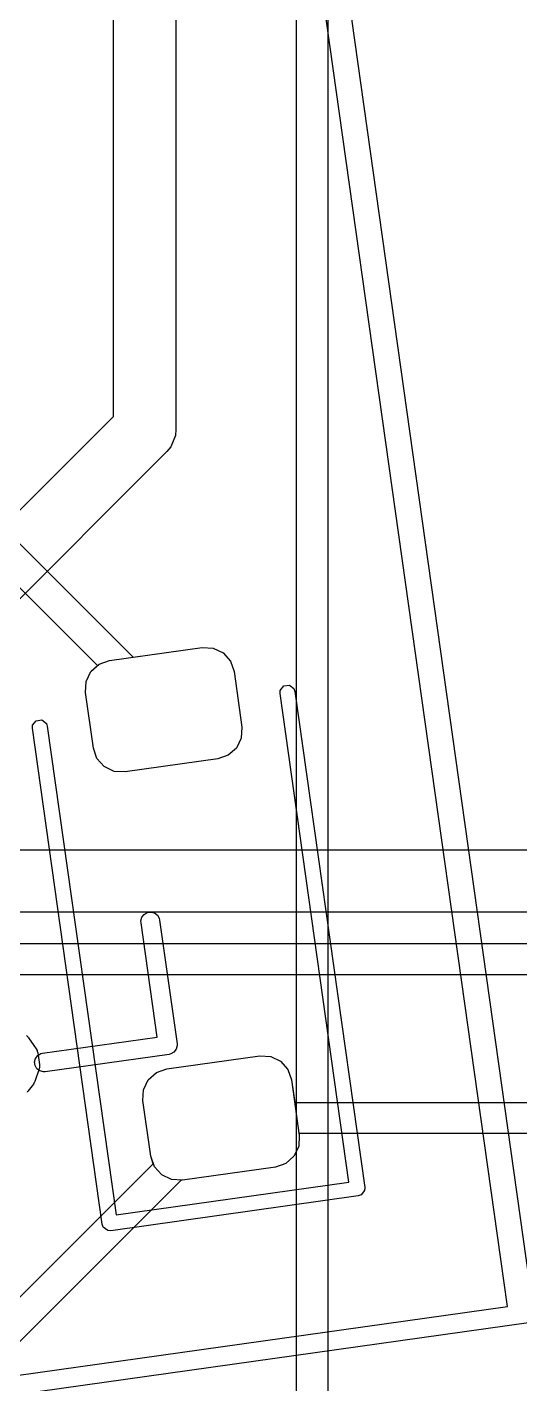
# Model space of a CAD drawing. Header units: millimetres. Extents: x 14 to 286, y -133 to -45.
# Drawn here: x 215.35 to 219.29, y -86.49 to -75.63 of the extents above; entities that cross this region are included whole.
import ezdxf

# ---------------------------------------------------------------- set-up
doc = ezdxf.new("R2010")
doc.units = ezdxf.units.MM
for name, color, linetype, true_color in [('B.Cu', 153, 'CONTINUOUS', 0x4d7fc4), ('F.Cu', 13, 'CONTINUOUS', 0xc83434), ('F.Mask', 201, 'CONTINUOUS', 0xd864ff), ('F.Paste', 253, 'CONTINUOUS', 0xb4a09a), ('F.Silkscreen', 41, 'CONTINUOUS', 0xf2eda1), ('User.Drawings', 9, 'CONTINUOUS', 0xc2c2c2)]:
    doc.layers.add(name, color=color, linetype=linetype, true_color=true_color)

msp = doc.modelspace()

# ---------------------------------------------------------------- linework, layer by layer
at = {"layer": 'B.Cu', "linetype": 'CONTINUOUS'}
for p, q in [((216.0386, -78.748746), (216.0386, -71.0686)), ((216.5386, -71.366033), (216.5386, -78.8523)), ((217.5021, -91.1217), (217.5021, -75.424676)), ((217.7521, -75.3729), (217.7521, -91.112962)), ((213.59127, -81.196075), (216.0386, -78.748746)), ((216.533797, -78.901072), (216.496468, -78.991192)), ((216.5386, -78.8523), (216.533797, -78.901062)), ((216.533797, -78.901062), (216.533797, -78.901072)), ((216.465377, -79.029077), (214.007153, -81.4873)), ((216.496468, -78.991192), (216.465377, -79.029077))]:
    msp.add_line(p, q, dxfattribs=at)
at = {"layer": 'F.Cu', "linetype": 'CONTINUOUS'}
for p, q in [((215.184288, -79.663212), (216.196924, -80.675848)), ((215.910606, -80.743082), (215.044124, -79.8766)), ((216.196924, -80.675848), (216.749087, -80.598247)), ((216.749087, -80.598247), (216.836736, -80.603224)), ((216.836736, -80.603224), (216.915809, -80.641365)), ((216.915809, -80.641365), (216.974267, -80.706861)), ((215.819866, -80.869102), (215.858007, -80.790029)), ((215.858007, -80.790029), (215.910606, -80.743082)), ((216.974267, -80.706861), (217.003211, -80.789744)), ((217.003211, -80.789744), (217.065839, -81.235364)), ((215.814889, -80.956752), (215.819866, -80.869102)), ((215.877517, -81.402372), (215.814889, -80.956752)), ((217.060862, -81.323014), (217.022721, -81.402087)), ((217.065839, -81.235364), (217.060862, -81.323014)), ((215.906461, -81.485255), (215.877517, -81.402372)), ((217.022721, -81.402087), (216.957225, -81.460545)), ((215.964919, -81.550751), (215.906461, -81.485255)), ((216.043992, -81.588892), (215.964919, -81.550751)), ((216.874342, -81.489489), (216.131641, -81.593869)), ((216.957225, -81.460545), (216.874342, -81.489489)), ((216.131641, -81.593869), (216.043992, -81.588892)), ((213.731254, -82.2162), (220.461146, -82.2162)), ((220.5647, -82.7162), (213.731254, -82.7162)), ((212.700603, -82.968), (221.430624, -82.968)), ((221.4824, -83.218), (212.582655, -83.218)), ((216.465658, -83.970511), (217.208359, -83.866131)), ((217.208359, -83.866131), (217.296008, -83.871108)), ((217.296008, -83.871108), (217.375081, -83.909249)), ((217.375081, -83.909249), (217.433539, -83.974745)), ((216.317279, -84.057913), (216.382775, -83.999455)), ((216.382775, -83.999455), (216.465658, -83.970511)), ((217.433539, -83.974745), (217.462483, -84.057628)), ((216.274161, -84.224636), (216.279138, -84.136986)), ((216.279138, -84.136986), (216.317279, -84.057913)), ((217.462483, -84.057628), (217.487959, -84.2389)), ((216.336789, -84.670256), (216.274161, -84.224636)), ((217.487959, -84.2389), (233.2809, -84.2389)), ((217.520134, -84.590898), (217.481993, -84.669971)), ((217.525111, -84.503248), (217.520134, -84.590898)), ((233.229124, -84.4889), (217.523095, -84.4889)), ((217.523095, -84.4889), (217.525111, -84.503248)), ((216.357411, -84.729311), (216.336789, -84.670256)), ((217.481993, -84.669971), (217.416497, -84.728429)), ((214.041724, -87.045), (216.357411, -84.729311)), ((217.333614, -84.757373), (216.590913, -84.861753)), ((217.416497, -84.728429), (217.333614, -84.757373)), ((216.579189, -84.861087), (214.181888, -87.258388)), ((216.590913, -84.861753), (216.579189, -84.861087))]:
    msp.add_line(p, q, dxfattribs=at)
at = {"layer": 'F.Mask', "linetype": 'CONTINUOUS'}
for p, q in [((216.006386, -80.702627), (216.749087, -80.598247)), ((216.749087, -80.598247), (216.836736, -80.603224)), ((216.836736, -80.603224), (216.915809, -80.641365)), ((216.915809, -80.641365), (216.974267, -80.706861)), ((215.819866, -80.869102), (215.858007, -80.790029)), ((215.858007, -80.790029), (215.923503, -80.731571)), ((215.923503, -80.731571), (216.006386, -80.702627)), ((216.974267, -80.706861), (217.003211, -80.789744)), ((217.003211, -80.789744), (217.065839, -81.235364)), ((215.814889, -80.956752), (215.819866, -80.869102)), ((215.877517, -81.402372), (215.814889, -80.956752)), ((217.060862, -81.323014), (217.022721, -81.402087)), ((217.065839, -81.235364), (217.060862, -81.323014)), ((215.906461, -81.485255), (215.877517, -81.402372)), ((217.022721, -81.402087), (216.957225, -81.460545)), ((215.964919, -81.550751), (215.906461, -81.485255)), ((216.043992, -81.588892), (215.964919, -81.550751)), ((216.874342, -81.489489), (216.131641, -81.593869)), ((216.957225, -81.460545), (216.874342, -81.489489)), ((216.131641, -81.593869), (216.043992, -81.588892)), ((216.465658, -83.970511), (217.208359, -83.866131)), ((217.208359, -83.866131), (217.296008, -83.871108)), ((217.296008, -83.871108), (217.375081, -83.909249)), ((217.375081, -83.909249), (217.433539, -83.974745)), ((216.317279, -84.057913), (216.382775, -83.999455)), ((216.382775, -83.999455), (216.465658, -83.970511)), ((217.433539, -83.974745), (217.462483, -84.057628)), ((216.274161, -84.224636), (216.279138, -84.136986)), ((216.279138, -84.136986), (216.317279, -84.057913)), ((217.462483, -84.057628), (217.525111, -84.503248)), ((216.336789, -84.670256), (216.274161, -84.224636)), ((217.520134, -84.590898), (217.481993, -84.669971)), ((217.525111, -84.503248), (217.520134, -84.590898)), ((216.365733, -84.753139), (216.336789, -84.670256)), ((217.481993, -84.669971), (217.416497, -84.728429)), ((216.424191, -84.818635), (216.365733, -84.753139)), ((217.333614, -84.757373), (216.590913, -84.861753)), ((217.416497, -84.728429), (217.333614, -84.757373)), ((216.503264, -84.856776), (216.424191, -84.818635)), ((216.590913, -84.861753), (216.503264, -84.856776))]:
    msp.add_line(p, q, dxfattribs=at)
at = {"layer": 'F.Paste', "linetype": 'CONTINUOUS'}
for p, q in [((216.006386, -80.702627), (216.749087, -80.598247)), ((216.749087, -80.598247), (216.836736, -80.603224)), ((216.836736, -80.603224), (216.915809, -80.641365)), ((216.915809, -80.641365), (216.974267, -80.706861)), ((215.819866, -80.869102), (215.858007, -80.790029)), ((215.858007, -80.790029), (215.923503, -80.731571)), ((215.923503, -80.731571), (216.006386, -80.702627)), ((216.974267, -80.706861), (217.003211, -80.789744)), ((217.003211, -80.789744), (217.065839, -81.235364)), ((215.814889, -80.956752), (215.819866, -80.869102)), ((215.877517, -81.402372), (215.814889, -80.956752)), ((217.060862, -81.323014), (217.022721, -81.402087)), ((217.065839, -81.235364), (217.060862, -81.323014)), ((215.906461, -81.485255), (215.877517, -81.402372)), ((217.022721, -81.402087), (216.957225, -81.460545)), ((215.964919, -81.550751), (215.906461, -81.485255)), ((216.043992, -81.588892), (215.964919, -81.550751)), ((216.874342, -81.489489), (216.131641, -81.593869)), ((216.957225, -81.460545), (216.874342, -81.489489)), ((216.131641, -81.593869), (216.043992, -81.588892)), ((216.465658, -83.970511), (217.208359, -83.866131)), ((217.208359, -83.866131), (217.296008, -83.871108)), ((217.296008, -83.871108), (217.375081, -83.909249)), ((217.375081, -83.909249), (217.433539, -83.974745)), ((216.317279, -84.057913), (216.382775, -83.999455)), ((216.382775, -83.999455), (216.465658, -83.970511)), ((217.433539, -83.974745), (217.462483, -84.057628)), ((216.274161, -84.224636), (216.279138, -84.136986)), ((216.279138, -84.136986), (216.317279, -84.057913)), ((217.462483, -84.057628), (217.525111, -84.503248)), ((216.336789, -84.670256), (216.274161, -84.224636)), ((217.520134, -84.590898), (217.481993, -84.669971)), ((217.525111, -84.503248), (217.520134, -84.590898)), ((216.365733, -84.753139), (216.336789, -84.670256)), ((217.481993, -84.669971), (217.416497, -84.728429)), ((216.424191, -84.818635), (216.365733, -84.753139)), ((217.333614, -84.757373), (216.590913, -84.861753)), ((217.416497, -84.728429), (217.333614, -84.757373)), ((216.503264, -84.856776), (216.424191, -84.818635)), ((216.590913, -84.861753), (216.503264, -84.856776))]:
    msp.add_line(p, q, dxfattribs=at)
at = {"layer": 'F.Silkscreen', "linetype": 'CONTINUOUS'}
for p, q in [((217.400179, -80.905187), (217.445654, -80.898796)), ((217.445654, -80.898796), (217.482329, -80.926433)), ((217.371215, -80.965235), (217.372542, -80.941862)), ((217.92095, -84.876796), (217.371215, -80.965235)), ((217.372542, -80.941862), (217.400179, -80.905187)), ((217.482329, -80.926433), (217.490047, -80.948535)), ((217.490047, -80.948535), (218.048133, -84.919511)), ((215.39068, -81.243581), (215.392007, -81.220208)), ((215.392007, -81.220208), (215.419644, -81.183533)), ((215.419644, -81.183533), (215.465119, -81.177142)), ((215.465119, -81.177142), (215.501794, -81.204779)), ((215.501794, -81.204779), (215.509512, -81.226881)), ((215.948764, -85.214556), (215.39068, -81.243581)), ((215.509512, -81.226881), (216.059245, -85.138439)), ((215.343298, -83.704425), (215.348773, -83.709464)), ((215.348773, -83.709464), (215.350434, -83.71054)), ((215.350434, -83.71054), (215.352151, -83.712573)), ((215.352151, -83.712573), (215.354116, -83.714381)), ((215.354116, -83.714381), (215.355122, -83.716089)), ((215.355122, -83.716089), (215.359922, -83.721771)), ((215.359922, -83.721771), (215.420332, -83.809455)), ((215.420332, -83.809455), (215.427447, -83.822322)), ((215.427447, -83.822322), (215.42801, -83.824956)), ((215.42801, -83.824956), (215.429378, -83.827279)), ((215.429378, -83.827279), (215.432841, -83.841568)), ((215.432841, -83.841568), (215.446096, -83.935879)), ((215.446096, -83.935879), (215.446706, -83.950569)), ((215.442923, -83.970197), (215.409021, -84.071134)), ((215.446216, -83.955867), (215.442923, -83.970197)), ((215.446706, -83.950569), (215.446031, -83.953178)), ((215.446031, -83.953178), (215.446216, -83.955867)), ((215.349138, -84.155034), (215.347337, -84.156992)), ((215.351179, -84.153311), (215.349138, -84.155034)), ((215.352257, -84.151645), (215.351179, -84.153311)), ((215.357294, -84.146174), (215.352257, -84.151645)), ((215.397822, -84.092391), (215.357294, -84.146174)), ((215.401696, -84.086037), (215.397822, -84.092391)), ((215.402996, -84.084546), (215.401696, -84.086037)), ((215.404086, -84.082117), (215.402996, -84.084546)), ((215.405477, -84.079838), (215.404086, -84.082117)), ((215.405973, -84.077917), (215.405477, -84.079838)), ((215.409021, -84.071134), (215.405973, -84.077917)), ((216.059245, -85.138439), (217.92095, -84.876796)), ((217.997068, -84.987278), (216.01653, -85.265622)), ((218.01917, -84.97956), (217.997068, -84.987278)), ((218.046807, -84.942885), (218.01917, -84.97956)), ((218.048133, -84.919511), (218.046806, -84.942879)), ((218.046806, -84.942879), (218.046807, -84.942885)), ((215.956482, -85.236658), (215.948764, -85.214556)), ((215.993157, -85.264295), (215.956482, -85.236658)), ((216.01653, -85.265622), (215.993157, -85.264295))]:
    msp.add_line(p, q, dxfattribs=at)
at = {"layer": 'User.Drawings', "linetype": 'CONTINUOUS'}
for p, q in [((219.189858, -85.872383), (216.577652, -67.285573)), ((216.776253, -67.257661), (219.388465, -85.844517)), ((216.266063, -82.757313), (216.283674, -82.733943)), ((216.283674, -82.733943), (216.308888, -82.71909)), ((216.308888, -82.71909), (216.337867, -82.715017)), ((216.337867, -82.715017), (216.366199, -82.722345)), ((216.366199, -82.722345), (216.389569, -82.739956)), ((216.389569, -82.739956), (216.404422, -82.76517)), ((216.258735, -82.785645), (216.266063, -82.757313)), ((216.259345, -82.800335), (216.258735, -82.785645)), ((216.38808, -83.716332), (216.259345, -82.800335)), ((216.404422, -82.76517), (216.407885, -82.779459)), ((216.407885, -82.779459), (216.547058, -83.769727)), ((215.472082, -83.845068), (216.38808, -83.716332)), ((216.54034, -83.812749), (216.522729, -83.836119)), ((216.547668, -83.784417), (216.54034, -83.812749)), ((216.547058, -83.769727), (216.547668, -83.784417)), ((215.40764, -83.915086), (215.414968, -83.886754)), ((215.411713, -83.944065), (215.40764, -83.915086)), ((215.414968, -83.886754), (215.432579, -83.863384)), ((215.432579, -83.863384), (215.457793, -83.848531)), ((215.457793, -83.848531), (215.472082, -83.845068)), ((216.483226, -83.854435), (215.492958, -83.993608)), ((216.497515, -83.850972), (216.483226, -83.854435)), ((216.522729, -83.836119), (216.497515, -83.850972)), ((215.426566, -83.969279), (215.411713, -83.944065)), ((215.449936, -83.98689), (215.426566, -83.969279)), ((215.478268, -83.994218), (215.449936, -83.98689)), ((215.492958, -83.993608), (215.478268, -83.994218)), ((233.244947, -84.05058), (214.606268, -86.670075)), ((200.523852, -88.495719), (219.189858, -85.872383))]:
    msp.add_line(p, q, dxfattribs=at)

doc.saveas('drawing.dxf')
